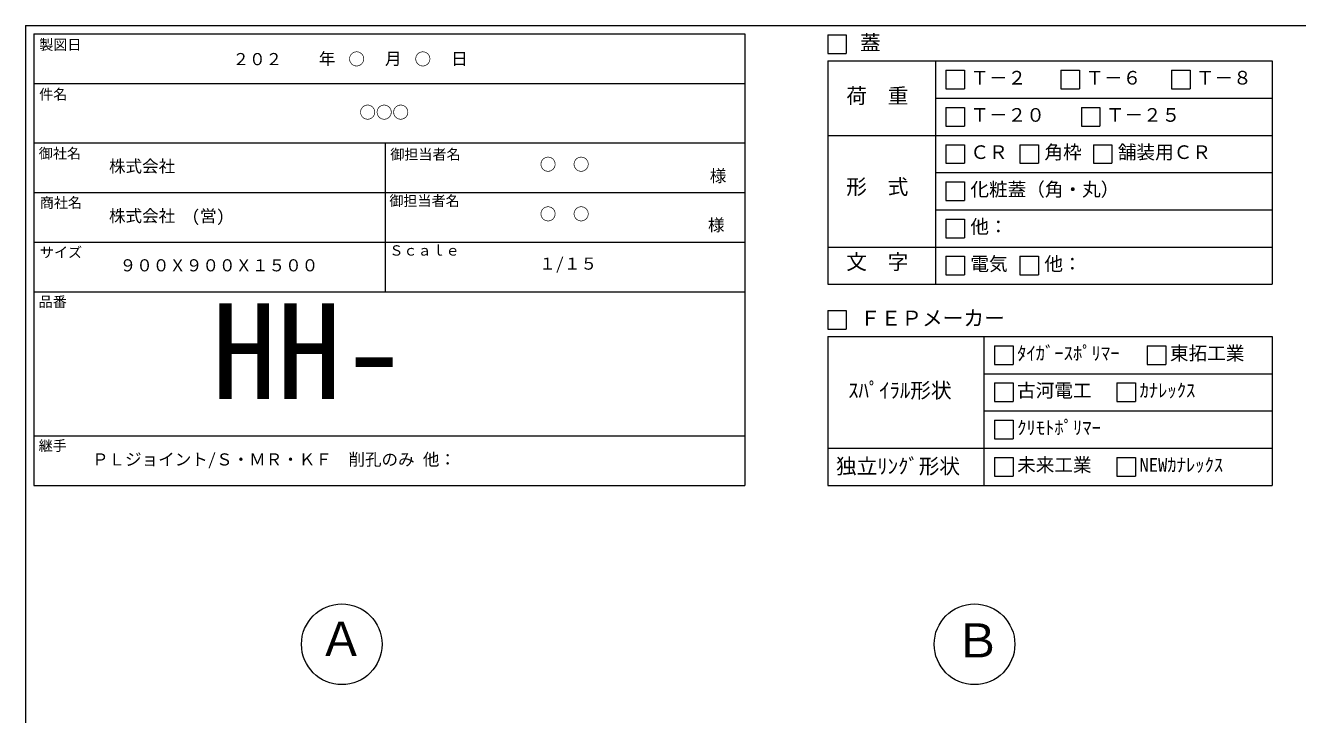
# Model space of a CAD drawing. Units: millimetres, scale not verified. Extents: x -4890 to 18490, y -2317 to 2317.
# Drawn here: x -1230 to 1846, y 651 to 2317 of the extents above; entities that cross this region are included whole.
import ezdxf
from ezdxf.enums import TextEntityAlignment as Align

# ---------------------------------------------------------------- set-up
doc = ezdxf.new("R2010")
doc.units = ezdxf.units.MM
doc.header["$LTSCALE"] = 10
doc.linetypes.add('DASHED1', pattern=[1.8, 1.2, -0.6])
for name, color, linetype, lineweight in [('0-2_waku', 7, 'Continuous', 18), ('0-3_gaikei', 7, 'Continuous', 18), ('0-4_kakure', 7, 'DASHED1', 5), ('0-D_文字１', 7, 'Continuous', 18)]:
    doc.layers.add(name, color=color, linetype=linetype, lineweight=lineweight)
doc.styles.add('ＭＳ ゴシック', font='')
doc.styles.get('ＭＳ ゴシック').set_extended_font_data('MS Gothic')

msp = doc.modelspace()

# ---------------------------------------------------------------- linework, layer by layer
at = {"layer": '0-2_waku'}
for p, q in [((-1230, 2317.1), (-1230, -1957.9)), ((-1230, 2317.1), (4890, 2317.1)), ((-1210, 2297.1), (-1210, 1205.1)), ((-1210, 2297.1), (510, 2297.1)), ((-1210, 2297.1), (-1210, 1205.1)), ((-1210, 2297.1), (510, 2297.1)), ((-1210, 2297.1), (-1210, 1205.1)), ((510, 2297.1), (510, 1205.1)), ((710, 2231.32), (1785, 2231.32)), ((710, 2231.32), (710, 1691.32)), ((970.66, 2231.32), (970.66, 1691.32)), ((1785, 2231.32), (1785, 1691.32)), ((-1210, 2177.1), (510, 2177.1)), ((-1210, 2177.1), (510, 2177.1)), ((-1210, 2177.1), (510, 2177.1)), ((-1210, 2177.1), (510, 2177.1)), ((970.66, 2141.32), (1785, 2141.32)), ((-1210, 2033.1), (510, 2033.1)), ((-1210, 2033.1), (510, 2033.1)), ((-360, 2033.1), (-360, 1673.1)), ((710, 2051.32), (1785, 2051.32)), ((970.66, 1961.32), (1785, 1961.32)), ((-1210, 1913.1), (510, 1913.1)), ((970.66, 1871.32), (1785, 1871.32)), ((-1210, 1793.1), (510, 1793.1)), ((710, 1781.32), (1785, 1781.32)), ((-1210, 1673.1), (510, 1673.1)), ((710, 1691.32), (1785, 1691.32)), ((710, 1565.1), (1785, 1565.1)), ((710, 1565.1), (710, 1205.1)), ((1087.81, 1565.1), (1087.81, 1205.1)), ((1785, 1565.1), (1785, 1205.1)), ((1087.81, 1475.1), (1785, 1475.1)), ((1087.81, 1385.1), (1785, 1385.1)), ((-1210, 1325.1), (510, 1325.1)), ((710, 1295.1), (1785, 1295.1)), ((-1210, 1205.1), (510, 1205.1)), ((710, 1205.1), (1785, 1205.1)), ((710, 1205.1), (1785, 1205.1))]:
    msp.add_line(p, q, dxfattribs=at)
at = {"layer": '0-3_gaikei'}
for centre in [(-465, 820.85), (1065, 820.85)]:
    msp.add_circle(centre, 97.5, dxfattribs=at)
at = {"layer": '0-D_文字１'}
for p, q in [((710, 2294.13), (710, 2249.13)), ((710, 2249.13), (755, 2249.13)), ((995.97, 2208.82), (1040.97, 2208.82)), ((995.97, 2208.82), (995.97, 2163.82)), ((995.97, 2208.82), (995.97, 2163.82)), ((995.97, 2208.82), (1040.97, 2208.82)), ((995.97, 2208.82), (995.97, 2163.82)), ((995.97, 2208.82), (1040.97, 2208.82)), ((1040.97, 2208.82), (1040.97, 2163.82)), ((1040.97, 2208.82), (1040.97, 2163.82)), ((1040.97, 2208.82), (1040.97, 2163.82)), ((1274.05, 2208.82), (1319.05, 2208.82)), ((1274.05, 2208.82), (1274.05, 2163.82)), ((1319.05, 2208.82), (1319.05, 2163.82)), ((1541.25, 2208.82), (1586.25, 2208.82)), ((1541.25, 2208.82), (1541.25, 2163.82)), ((1586.25, 2208.82), (1586.25, 2163.82)), ((995.97, 2163.82), (1040.97, 2163.82)), ((995.97, 2163.82), (1040.97, 2163.82)), ((995.97, 2163.82), (1040.97, 2163.82)), ((1274.05, 2163.82), (1319.05, 2163.82)), ((1541.25, 2163.82), (1586.25, 2163.82)), ((995.97, 2118.82), (1040.97, 2118.82)), ((995.97, 2118.82), (995.97, 2073.82)), ((1040.97, 2118.82), (1040.97, 2073.82)), ((1323.45, 2118.82), (1368.45, 2118.82)), ((1323.45, 2118.82), (1323.45, 2073.82)), ((1368.45, 2118.82), (1368.45, 2073.82)), ((995.97, 2073.82), (1040.97, 2073.82)), ((1323.45, 2073.82), (1368.45, 2073.82)), ((995.97, 2028.82), (1040.97, 2028.82)), ((995.97, 2028.82), (995.97, 1983.82)), ((995.97, 2028.82), (995.97, 1983.82)), ((1040.97, 2028.82), (1040.97, 1983.82)), ((1040.97, 2028.82), (1040.97, 1983.82)), ((1174.96, 2028.82), (1219.96, 2028.82)), ((1174.96, 2028.82), (1174.96, 1983.82)), ((1219.96, 2028.82), (1219.96, 1983.82)), ((1352.47, 2028.82), (1397.47, 2028.82)), ((1352.47, 2028.82), (1352.47, 1983.82)), ((1397.47, 2028.82), (1397.47, 1983.82)), ((995.97, 1983.82), (1040.97, 1983.82)), ((995.97, 1983.82), (1040.97, 1983.82)), ((1174.96, 1983.82), (1219.96, 1983.82)), ((1352.47, 1983.82), (1397.47, 1983.82)), ((995.97, 1938.82), (995.97, 1893.82)), ((1040.97, 1938.82), (1040.97, 1893.82)), ((995.97, 1893.82), (1040.97, 1893.82)), ((995.97, 1848.82), (1040.97, 1848.82)), ((995.97, 1848.82), (995.97, 1803.82)), ((995.97, 1848.82), (995.97, 1803.82)), ((1040.97, 1848.82), (1040.97, 1803.82)), ((1040.97, 1848.82), (1040.97, 1803.82)), ((995.97, 1803.82), (1040.97, 1803.82)), ((995.97, 1803.82), (1040.97, 1803.82)), ((995.97, 1758.82), (995.97, 1713.82)), ((1174.96, 1758.82), (1174.96, 1713.82)), ((995.97, 1713.82), (1040.97, 1713.82)), ((1174.96, 1713.82), (1219.96, 1713.82)), ((710, 1627.91), (710, 1582.91)), ((710, 1582.91), (755, 1582.91)), ((1113.12, 1542.6), (1113.12, 1497.6)), ((1482.7, 1542.6), (1527.7, 1542.6)), ((1482.7, 1542.6), (1482.7, 1497.6)), ((1482.7, 1542.6), (1527.7, 1542.6)), ((1482.7, 1542.6), (1482.7, 1497.6)), ((1482.7, 1542.6), (1527.7, 1542.6)), ((1482.7, 1542.6), (1482.7, 1497.6)), ((1527.7, 1542.6), (1527.7, 1497.6)), ((1527.7, 1542.6), (1527.7, 1497.6)), ((1527.7, 1542.6), (1527.7, 1497.6)), ((1113.12, 1497.6), (1158.12, 1497.6)), ((1482.7, 1497.6), (1527.7, 1497.6)), ((1482.7, 1497.6), (1527.7, 1497.6)), ((1482.7, 1497.6), (1527.7, 1497.6)), ((1113.12, 1452.6), (1158.12, 1452.6)), ((1113.12, 1452.6), (1113.12, 1407.6)), ((1158.12, 1452.6), (1158.12, 1407.6)), ((1409.02, 1452.6), (1409.02, 1407.6)), ((1113.12, 1407.6), (1158.12, 1407.6)), ((1409.02, 1407.6), (1454.02, 1407.6)), ((1113.12, 1362.6), (1113.12, 1317.6)), ((1113.12, 1317.6), (1158.12, 1317.6)), ((1113.12, 1272.6), (1158.12, 1272.6)), ((1113.12, 1272.6), (1113.12, 1227.6)), ((1158.12, 1272.6), (1158.12, 1227.6)), ((1409.02, 1272.6), (1454.02, 1272.6)), ((1409.02, 1272.6), (1409.02, 1227.6)), ((1454.02, 1272.6), (1454.02, 1227.6)), ((1113.12, 1227.6), (1158.12, 1227.6)), ((1409.02, 1227.6), (1454.02, 1227.6))]:
    msp.add_line(p, q, dxfattribs=at)
for points in [[(710, 2294.13), (755, 2294.13), (755, 2249.13)], [(710, 2294.13), (755, 2294.13), (755, 2249.13)], [(995.97, 2028.82), (1040.97, 2028.82), (1040.97, 1983.82)], [(995.97, 2028.82), (995.97, 1983.82), (1040.97, 1983.82)], [(995.97, 1938.82), (1040.97, 1938.82), (1040.97, 1893.82)], [(995.97, 1848.82), (1040.97, 1848.82), (1040.97, 1803.82)], [(995.97, 1848.82), (995.97, 1803.82), (1040.97, 1803.82)], [(995.97, 1758.82), (1040.97, 1758.82), (1040.97, 1713.82)], [(1174.96, 1758.82), (1219.96, 1758.82), (1219.96, 1713.82)], [(710, 1627.91), (755, 1627.91), (755, 1582.91)], [(1113.12, 1542.6), (1158.12, 1542.6), (1158.12, 1497.6)], [(1409.02, 1452.6), (1454.02, 1452.6), (1454.02, 1407.6)], [(1113.12, 1362.6), (1158.12, 1362.6), (1158.12, 1317.6)]]:
    msp.add_lwpolyline(points, dxfattribs=at)

# ---------------------------------------------------------------- texts
at = {"layer": '0-4_kakure', "style": 'ＭＳ ゴシック'}
for s, p in [('\u3000\u3000２０２\u3000\u3000\u3000\u3000○\u3000\u3000\u3000○', (-809.17, 2212.26)), ('○○○', (-422.49, 2083.44)), ('○\u3000○', (13.78, 1957.56)), ('株式会社', (-1028, 1953.18)), ('○\u3000○', (13.78, 1837.56)), ('株式会社\u3000(営)', (-1028, 1833.18))]:
    msp.add_text(s, height=29.33, dxfattribs=at).set_placement(p, align=Align.BOTTOM_LEFT)
at = {"layer": '0-D_文字１', "style": 'ＭＳ ゴシック'}
for s, height, p in [('製図日', 24.93, (-1196.73, 2250.65)), ('蓋', 36.66, (788.08, 2246.22)), ('\u3000\u3000年\u3000\u3000\u3000月\u3000\u3000\u3000日', 29.33, (-600.69, 2213.05)), ('Ｔ－２', 32.99, (1055.11, 2164.31)), ('Ｔ－６', 32.99, (1333.19, 2164.31)), ('Ｔ－８', 32.99, (1600.4, 2164.31)), ('件名', 24.93, (-1196.73, 2130.65)), ('荷\u3000重', 36.66, (754.96, 2117.52)), ('Ｔ－２０', 32.99, (1055.11, 2074.31)), ('Ｔ－２５', 32.99, (1382.59, 2074.31)), ('角枠', 32.99, (1234.1, 1984.31)), ('舗装用ＣＲ', 32.99, (1411.61, 1984.31)), ('御社名', 24.93, (-1197.71, 1987.65)), ('御担当者名', 24.93, (-347.8, 1985.44)), ('御担当者名', 24.93, (-347.8, 1985.44)), ('ＣＲ', 32.99, (1055.11, 1984.31)), ('様', 29.33, (424.95, 1929.93)), ('形\u3000式', 36.66, (754.96, 1897.56)), ('化粧蓋（角・丸）', 32.99, (1055.11, 1894.31)), ('御担当者名', 24.93, (-350.01, 1873.13)), ('商社名', 24.93, (-1195.1, 1868.6)), ('様', 29.33, (420.46, 1811.02)), ('他：', 32.99, (1055.11, 1804.31)), ('サイズ', 24.93, (-1195.1, 1748.6)), ('Ｓｃａｌｅ', 24.93, (-350.01, 1753.13)), ('１/１５', 29.33, (12.36, 1717.74)), ('文\u3000字', 36.66, (754.96, 1716.07)), ('電気', 32.99, (1055.11, 1714.31)), ('他：', 32.99, (1234.1, 1714.31)), ('９００Ｘ９００Ｘ１５００', 29.33, (-1002.01, 1713.66)), ('品番', 24.93, (-1198.1, 1628.96)), ('HH-', 230.9, (-779.27, 1344.93)), ('ＦＥＰメーカー', 36.66, (788.08, 1579.99)), ('ﾀｲｶﾞｰｽﾎﾟﾘﾏｰ', 32.99, (1168.08, 1498.09)), ('東拓工業', 32.99, (1537.67, 1498.09)), ('ｽﾊﾟｲﾗﾙ形状', 36.66, (759.62, 1405.44)), ('古河電工', 32.99, (1168.08, 1408.09)), ('ｶﾅﾚｯｸｽ', 32.99, (1463.99, 1408.09)), ('ｸﾘﾓﾄﾎﾟﾘﾏｰ', 32.99, (1168.08, 1318.09)), ('継手', 24.93, (-1198.1, 1280.96)), ('ＰＬジョイント/Ｓ・ＭＲ・ＫＦ\u3000削孔のみ 他：', 29.33, (-1069.01, 1244.3)), ('独立ﾘﾝｸﾞ形状', 36.66, (730.08, 1221.96)), ('未来工業', 32.99, (1168.08, 1228.09)), ('NEWｶﾅﾚｯｸｽ', 32.99, (1463.99, 1228.09)), ('Ａ', 82.48, (-522.43, 767.81)), ('Ｂ', 82.48, (1016.14, 764.09))]:
    msp.add_text(s, height=height, dxfattribs=at).set_placement(p, align=Align.BOTTOM_LEFT)

doc.saveas('drawing.dxf')
